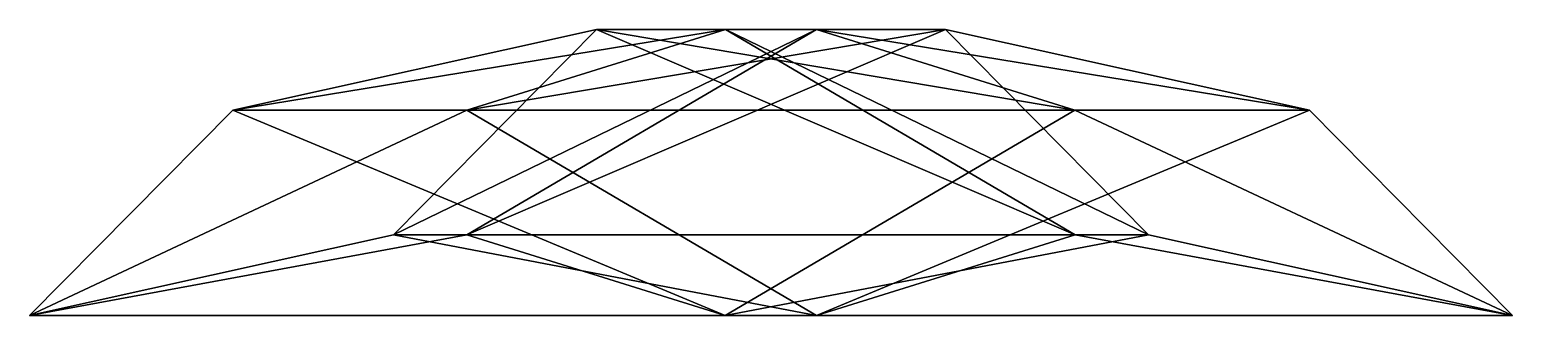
# Model space of a CAD drawing. Header units: metres. Extents: x -1.63 to 1.63, y -0.31 to 0.31.
import ezdxf

# ---------------------------------------------------------------- set-up
doc = ezdxf.new("R2010")
doc.units = ezdxf.units.M

msp = doc.modelspace()

# ---------------------------------------------------------------- linework, layer by layer
at = {"layer": 'RotSquare.model'}
for points in [[(-0.100082, 0.314647, 0.38431), (-0.384318, 0.314648, -0.100025), (-1.185259, 0.137392, -0.669266)], [(-0.384318, 0.314648, -0.100025), (0.668955, 0.137392, -1.185494), (-1.185259, 0.137392, -0.669266)], [(-0.100082, 0.314647, 0.38431), (-1.185259, 0.137392, -0.669266), (-0.669571, 0.137392, 1.185067)], [(0.669657, -0.137397, 0.831658), (-0.831446, -0.137397, 0.669833), (-0.384318, 0.314648, -0.100025)], [(-0.831446, -0.137397, 0.669833), (0.099941, 0.314647, -0.384399), (-0.384318, 0.314648, -0.100025)], [(-0.831446, -0.137397, 0.669833), (-0.670064, -0.137397, -0.831291), (0.099941, 0.314647, -0.384399)], [(-0.670064, -0.137397, -0.831291), (0.384464, 0.314647, 0.099767), (0.099941, 0.314647, -0.384399)], [(-0.670064, -0.137397, -0.831291), (0.831136, -0.137397, -0.670356), (0.384464, 0.314647, 0.099767)], [(0.384464, 0.314647, 0.099767), (-0.669571, 0.137392, 1.185067), (1.185742, 0.137392, 0.668533)], [(0.384464, 0.314647, 0.099767), (-0.100082, 0.314647, 0.38431), (-0.669571, 0.137392, 1.185067)], [(0.669657, -0.137397, 0.831658), (-0.384318, 0.314648, -0.100025), (-0.100082, 0.314647, 0.38431)], [(-0.384318, 0.314648, -0.100025), (0.099941, 0.314647, -0.384399), (0.668955, 0.137392, -1.185494)], [(0.831136, -0.137397, -0.670356), (-0.100082, 0.314647, 0.38431), (0.384464, 0.314647, 0.099767)], [(0.831136, -0.137397, -0.670356), (0.669657, -0.137397, 0.831658), (-0.100082, 0.314647, 0.38431)], [(0.099941, 0.314647, -0.384399), (1.185742, 0.137392, 0.668533), (0.668955, 0.137392, -1.185494)], [(0.099941, 0.314647, -0.384399), (0.384464, 0.314647, 0.099767), (1.185742, 0.137392, 0.668533)], [(-0.669571, 0.137392, 1.185067), (-1.632387, -0.314652, 0.100592), (0.100169, -0.314653, 1.632415)], [(-0.669571, 0.137392, 1.185067), (-1.185259, 0.137392, -0.669266), (-1.632387, -0.314652, 0.100592)], [(-1.185259, 0.137392, -0.669266), (-0.101049, -0.314653, -1.632385), (-1.632387, -0.314652, 0.100592)], [(-1.185259, 0.137392, -0.669266), (0.668955, 0.137392, -1.185494), (-0.101049, -0.314653, -1.632385)], [(1.185742, 0.137392, 0.668533), (-0.669571, 0.137392, 1.185067), (0.100169, -0.314653, 1.632415)], [(0.668955, 0.137392, -1.185494), (1.632413, -0.314653, -0.10159), (-0.101049, -0.314653, -1.632385)], [(1.185742, 0.137392, 0.668533), (0.100169, -0.314653, 1.632415), (1.632413, -0.314653, -0.10159)], [(0.668955, 0.137392, -1.185494), (1.185742, 0.137392, 0.668533), (1.632413, -0.314653, -0.10159)], [(0.100169, -0.314653, 1.632415), (-1.632387, -0.314652, 0.100592), (-0.831446, -0.137397, 0.669833)], [(-1.632387, -0.314652, 0.100592), (-0.670064, -0.137397, -0.831291), (-0.831446, -0.137397, 0.669833)], [(-1.632387, -0.314652, 0.100592), (-0.101049, -0.314653, -1.632385), (-0.670064, -0.137397, -0.831291)], [(0.100169, -0.314653, 1.632415), (-0.831446, -0.137397, 0.669833), (0.669657, -0.137397, 0.831658)], [(-0.101049, -0.314653, -1.632385), (0.831136, -0.137397, -0.670356), (-0.670064, -0.137397, -0.831291)], [(-0.101049, -0.314653, -1.632385), (1.632413, -0.314653, -0.10159), (0.831136, -0.137397, -0.670356)], [(1.632413, -0.314653, -0.10159), (0.100169, -0.314653, 1.632415), (0.669657, -0.137397, 0.831658)], [(1.632413, -0.314653, -0.10159), (0.669657, -0.137397, 0.831658), (0.831136, -0.137397, -0.670356)]]:
    msp.add_3dface(points, dxfattribs=at)

doc.saveas('drawing.dxf')
